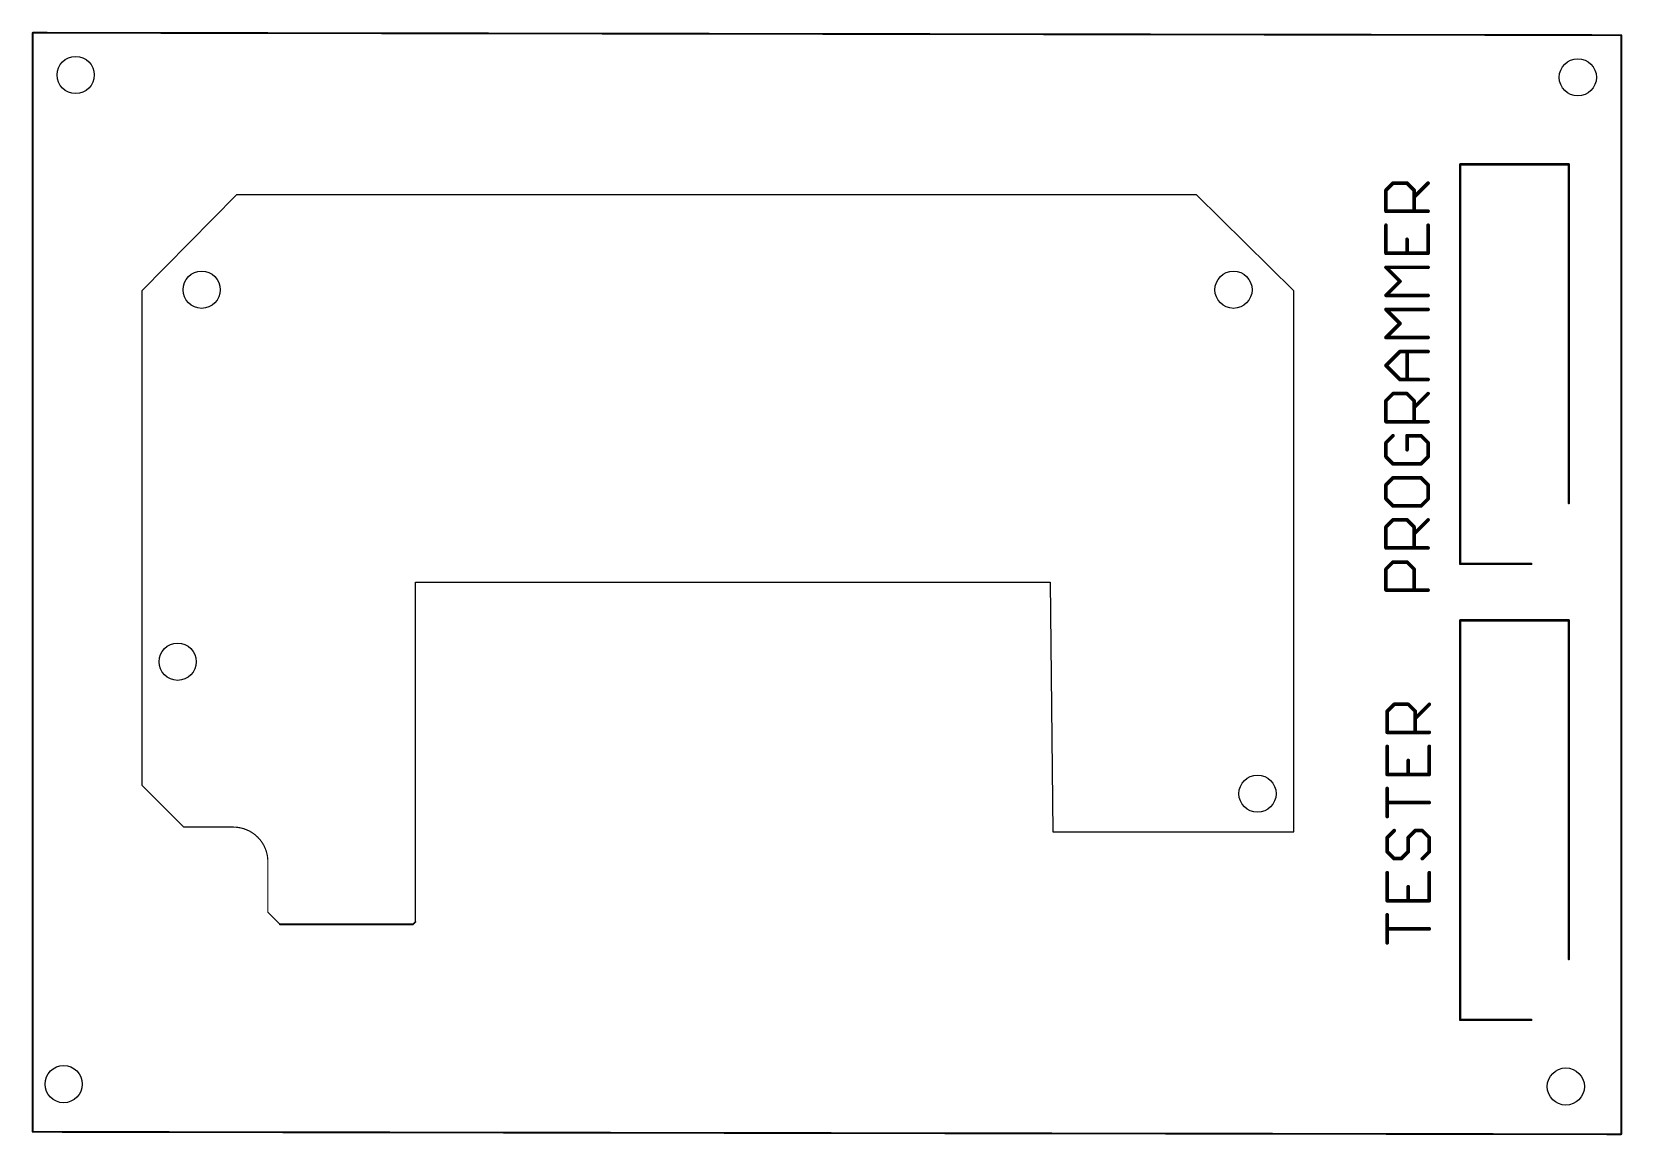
# Model space of a CAD drawing. Extents: x 21 to 153, y 8 to 100.
import ezdxf

# ---------------------------------------------------------------- set-up
doc = ezdxf.new("R2010")
doc.units = 0
doc.layers.add('20', color=53, linetype='CONTINUOUS')
doc.layers.add('21', color=253, linetype='CONTINUOUS')

msp = doc.modelspace()

# ---------------------------------------------------------------- linework, layer by layer
at = {"layer": '20', "const_width": 0.1524}
for points in [[(21, 100), (153.4, 99.8)], [(21, 8.4), (21, 100)], [(153.4, 99.8), (153.4, 8.2)], [(153.4, 8.2), (21, 8.4)]]:
    msp.add_lwpolyline(points, dxfattribs=at)
at = {"layer": '20', "const_width": 0.0762}
for points in [[(21.0001, 100.0381, 1), (20.9999, 99.9619)], [(21.0381, 100, 1), (20.9619, 100)], [(153.4381, 99.8, 1), (153.3619, 99.8)], [(153.3999, 99.7619, 1), (153.4001, 99.8381)], [(21.0001, 8.4381, 1), (20.9999, 8.3619)], [(20.9619, 8.4, 1), (21.0381, 8.4)], [(153.3619, 8.2, 1), (153.4381, 8.2)], [(153.3999, 8.1619, 1), (153.4001, 8.2381)]]:
    msp.add_lwpolyline(points, format="xyb", dxfattribs=at)
at = {"layer": '20'}
for centre in [(24.58, 96.48), (149.78, 96.28), (35.08, 78.58), (121.08, 78.58), (33.08, 47.58), (123.08, 36.58), (23.58, 12.38), (148.78, 12.18)]:
    msp.add_circle(centre, 1.55, dxfattribs=at)
at = {"layer": '21'}
for p, q in [((37.9972, 86.4972), (30.1, 78.5)), ((118.0028, 86.4972), (37.9972, 86.4972)), ((126.1, 78.5), (118.0028, 86.4972)), ((30.1, 78.5), (30.1, 37.3)), ((126.1, 33.4), (126.1, 78.5)), ((52.9, 25.9), (52.9, 54.2)), ((52.9, 54.2), (105.81, 54.2)), ((105.81, 54.2), (106.02, 33.4)), ((106.02, 33.4), (126.1, 33.4))]:
    msp.add_line(p, q, dxfattribs=at)
for points, const_width in [([(149.03, 89.03), (139.98, 89.03)], 0.2), ([(139.98, 89.03), (139.98, 55.73)], 0.2), ([(149.03, 60.8), (149.03, 89.03)], 0.2), ([(133.7894, 86.8803), (134.3741, 87.465)], 0.3048), ([(134.3741, 87.465), (135.5435, 87.465)], 0.3048), ([(135.5435, 87.465), (136.1282, 86.8803)], 0.3048), ([(136.1282, 86.2956), (137.2976, 87.465)], 0.3048), ([(133.7894, 85.1262), (133.7894, 86.8803)], 0.3048), ([(136.1282, 86.8803), (136.1282, 85.1262)], 0.3048), ([(137.2976, 85.1262), (133.7894, 85.1262)], 0.3048), ([(133.7894, 83.9568), (133.7894, 81.618)], 0.3048), ([(137.2976, 81.618), (137.2976, 83.9568)], 0.3048), ([(135.5435, 81.618), (135.5435, 82.7874)], 0.3048), ([(133.7894, 81.618), (137.2976, 81.618)], 0.3048), ([(134.9588, 79.2792), (133.7894, 80.4486)], 0.3048), ([(133.7894, 80.4486), (137.2976, 80.4486)], 0.3048), ([(133.7894, 78.1098), (134.9588, 79.2792)], 0.3048), ([(137.2976, 78.1098), (133.7894, 78.1098)], 0.3048), ([(134.9588, 75.771), (133.7894, 76.9404)], 0.3048), ([(133.7894, 76.9404), (137.2976, 76.9404)], 0.3048), ([(133.7894, 74.6016), (134.9588, 75.771)], 0.3048), ([(137.2976, 74.6016), (133.7894, 74.6016)], 0.3048), ([(133.7894, 72.2628), (134.9588, 73.4322)], 0.3048), ([(134.9588, 73.4322), (137.2976, 73.4322)], 0.3048), ([(135.5435, 71.0934), (135.5435, 73.4322)], 0.3048), ([(134.9588, 71.0934), (133.7894, 72.2628)], 0.3048), ([(137.2976, 71.0934), (134.9588, 71.0934)], 0.3048), ([(133.7894, 69.3393), (134.3741, 69.924)], 0.3048), ([(133.7894, 67.5852), (133.7894, 69.3393)], 0.3048), ([(134.3741, 69.924), (135.5435, 69.924)], 0.3048), ([(135.5435, 69.924), (136.1282, 69.3393)], 0.3048), ([(136.1282, 68.7546), (137.2976, 69.924)], 0.3048), ([(136.1282, 69.3393), (136.1282, 67.5852)], 0.3048), ([(137.2976, 67.5852), (133.7894, 67.5852)], 0.3048), ([(134.3741, 66.4158), (133.7894, 65.8311)], 0.3048), ([(136.7129, 66.4158), (135.5435, 66.4158)], 0.3048), ([(135.5435, 66.4158), (135.5435, 65.2464)], 0.3048), ([(137.2976, 65.8311), (136.7129, 66.4158)], 0.3048), ([(133.7894, 65.8311), (133.7894, 64.6617)], 0.3048), ([(137.2976, 64.6617), (137.2976, 65.8311)], 0.3048), ([(133.7894, 64.6617), (134.3741, 64.077)], 0.3048), ([(134.3741, 64.077), (136.7129, 64.077)], 0.3048), ([(136.7129, 64.077), (137.2976, 64.6617)], 0.3048), ([(134.3741, 62.9076), (133.7894, 62.3229)], 0.3048), ([(133.7894, 62.3229), (133.7894, 61.1535)], 0.3048), ([(136.7129, 62.9076), (134.3741, 62.9076)], 0.3048), ([(137.2976, 62.3229), (136.7129, 62.9076)], 0.3048), ([(137.2976, 61.1535), (137.2976, 62.3229)], 0.3048), ([(133.7894, 61.1535), (134.3741, 60.5688)], 0.3048), ([(136.7129, 60.5688), (137.2976, 61.1535)], 0.3048), ([(134.3741, 60.5688), (136.7129, 60.5688)], 0.3048), ([(133.7894, 58.8147), (134.3741, 59.3994)], 0.3048), ([(133.7894, 57.0606), (133.7894, 58.8147)], 0.3048), ([(134.3741, 59.3994), (135.5435, 59.3994)], 0.3048), ([(135.5435, 59.3994), (136.1282, 58.8147)], 0.3048), ([(136.1282, 58.23), (137.2976, 59.3994)], 0.3048), ([(136.1282, 58.8147), (136.1282, 57.0606)], 0.3048), ([(137.2976, 57.0606), (133.7894, 57.0606)], 0.3048), ([(133.7894, 55.3065), (134.3741, 55.8912)], 0.3048), ([(134.3741, 55.8912), (135.5435, 55.8912)], 0.3048), ([(135.5435, 55.8912), (136.1282, 55.3065)], 0.3048), ([(139.98, 55.73), (145.9, 55.73)], 0.2), ([(133.7894, 53.5524), (133.7894, 55.3065)], 0.3048), ([(136.1282, 55.3065), (136.1282, 53.5524)], 0.3048), ([(137.2976, 53.5524), (133.7894, 53.5524)], 0.3048), ([(149.03, 51.03), (139.98, 51.03)], 0.2), ([(139.98, 51.03), (139.98, 17.73)], 0.2), ([(149.03, 22.8), (149.03, 51.03)], 0.2), ([(133.8894, 43.4475), (134.4741, 44.0322)], 0.3048), ([(134.4741, 44.0322), (135.6435, 44.0322)], 0.3048), ([(135.6435, 44.0322), (136.2282, 43.4475)], 0.3048), ([(136.2282, 42.8628), (137.3976, 44.0322)], 0.3048), ([(133.8894, 41.6934), (133.8894, 43.4475)], 0.3048), ([(136.2282, 43.4475), (136.2282, 41.6934)], 0.3048), ([(137.3976, 41.6934), (133.8894, 41.6934)], 0.3048), ([(133.8894, 40.524), (133.8894, 38.1852)], 0.3048), ([(137.3976, 38.1852), (137.3976, 40.524)], 0.3048), ([(135.6435, 38.1852), (135.6435, 39.3546)], 0.3048), ([(30.1, 37.3), (33.6, 33.8)], 0.1), ([(133.8894, 38.1852), (137.3976, 38.1852)], 0.3048), ([(133.8894, 34.677), (133.8894, 37.0158)], 0.3048), ([(137.3976, 35.8464), (133.8894, 35.8464)], 0.3048), ([(33.6, 33.8), (37.7168, 33.8)], 0.1), ([(134.4741, 33.5076), (133.8894, 32.9229)], 0.3048), ([(135.6435, 32.9229), (136.2282, 33.5076)], 0.3048), ([(136.2282, 33.5076), (136.8129, 33.5076)], 0.3048), ([(136.8129, 33.5076), (137.3976, 32.9229)], 0.3048), ([(133.8894, 32.9229), (133.8894, 31.7535)], 0.3048), ([(133.8894, 31.7535), (134.4741, 31.1688)], 0.3048), ([(135.0588, 31.1688), (135.6435, 31.7535)], 0.3048), ([(135.6435, 31.7535), (135.6435, 32.9229)], 0.3048), ([(137.3976, 31.7535), (136.8129, 31.1688)], 0.3048), ([(137.3976, 32.9229), (137.3976, 31.7535)], 0.3048), ([(40.6, 30.9168), (40.6, 26.7)], 0.1), ([(134.4741, 31.1688), (135.0588, 31.1688)], 0.3048), ([(133.8894, 29.9994), (133.8894, 27.6606)], 0.3048), ([(137.3976, 27.6606), (137.3976, 29.9994)], 0.3048), ([(135.6435, 27.6606), (135.6435, 28.83)], 0.3048), ([(40.6, 26.7), (41.6, 25.7)], 0.1), ([(133.8894, 27.6606), (137.3976, 27.6606)], 0.3048), ([(133.8894, 24.1524), (133.8894, 26.4912)], 0.3048), ([(41.6, 25.7), (52.7, 25.7)], 0.1524), ([(52.7, 25.7), (52.9, 25.9)], 0.1524), ([(137.3976, 25.3218), (133.8894, 25.3218)], 0.3048), ([(139.98, 17.73), (145.9, 17.73)], 0.2)]:
    msp.add_lwpolyline(points, dxfattribs=dict(at, const_width=const_width))
for points, const_width in [([(139.98, 89.08, 1), (139.98, 88.98)], 0.1), ([(140.03, 89.03, 1), (139.93, 89.03)], 0.1), ([(149.08, 89.03, 1), (148.98, 89.03)], 0.1), ([(149.03, 88.98, 1), (149.03, 89.08)], 0.1), ([(134.3741, 87.5412, 1), (134.3741, 87.3888)], 0.1524), ([(134.428, 87.4111, 1), (134.3202, 87.5189)], 0.1524), ([(135.5974, 87.5189, 1), (135.4896, 87.4111)], 0.1524), ([(135.5435, 87.3888, 1), (135.5435, 87.5412)], 0.1524), ([(137.3515, 87.4111, 1), (137.2437, 87.5189)], 0.1524), ([(133.8656, 86.8803, 1), (133.7132, 86.8803)], 0.1524), ([(133.7355, 86.9342, 1), (133.8433, 86.8264)], 0.1524), ([(136.2044, 86.8803, 1), (136.052, 86.8803)], 0.1524), ([(136.0743, 86.3495, 1), (136.1821, 86.2417)], 0.1524), ([(136.0743, 86.8264, 1), (136.1821, 86.9342)], 0.1524), ([(133.7894, 85.2024, 1), (133.7894, 85.05)], 0.1524), ([(133.7132, 85.1262, 1), (133.8656, 85.1262)], 0.1524), ([(136.052, 85.1262, 1), (136.2044, 85.1262)], 0.1524), ([(137.2976, 85.05, 1), (137.2976, 85.2024)], 0.1524), ([(133.8656, 83.9568, 1), (133.7132, 83.9568)], 0.1524), ([(137.3738, 83.9568, 1), (137.2214, 83.9568)], 0.1524), ([(135.6197, 82.7874, 1), (135.4673, 82.7874)], 0.1524), ([(133.7894, 81.6942, 1), (133.7894, 81.5418)], 0.1524), ([(133.7132, 81.618, 1), (133.8656, 81.618)], 0.1524), ([(135.4673, 81.618, 1), (135.6197, 81.618)], 0.1524), ([(137.2214, 81.618, 1), (137.3738, 81.618)], 0.1524), ([(137.2976, 81.5418, 1), (137.2976, 81.6942)], 0.1524), ([(133.8433, 80.5025, 1), (133.7355, 80.3947)], 0.1524), ([(133.7894, 80.5248, 1), (133.7894, 80.3724)], 0.1524), ([(137.2976, 80.3724, 1), (137.2976, 80.5248)], 0.1524), ([(133.7894, 78.186, 1), (133.7894, 78.0336)], 0.1524), ([(133.7355, 78.1637, 1), (133.8433, 78.0559)], 0.1524), ([(135.0127, 79.2253, 1), (134.9049, 79.3331)], 0.1524), ([(134.9049, 79.2253, 1), (135.0127, 79.3331)], 0.1524), ([(137.2976, 78.0336, 1), (137.2976, 78.186)], 0.1524), ([(133.8433, 76.9943, 1), (133.7355, 76.8865)], 0.1524), ([(133.7894, 77.0166, 1), (133.7894, 76.8642)], 0.1524), ([(137.2976, 76.8642, 1), (137.2976, 77.0166)], 0.1524), ([(135.0127, 75.7171, 1), (134.9049, 75.8249)], 0.1524), ([(134.9049, 75.7171, 1), (135.0127, 75.8249)], 0.1524), ([(133.7894, 74.6778, 1), (133.7894, 74.5254)], 0.1524), ([(133.7355, 74.6555, 1), (133.8433, 74.5477)], 0.1524), ([(137.2976, 74.5254, 1), (137.2976, 74.6778)], 0.1524), ([(134.9588, 73.5084, 1), (134.9588, 73.356)], 0.1524), ([(135.0127, 73.3783, 1), (134.9049, 73.4861)], 0.1524), ([(135.6197, 73.4322, 1), (135.4673, 73.4322)], 0.1524), ([(137.2976, 73.356, 1), (137.2976, 73.5084)], 0.1524), ([(133.8433, 72.3167, 1), (133.7355, 72.2089)], 0.1524), ([(133.7355, 72.3167, 1), (133.8433, 72.2089)], 0.1524), ([(134.9588, 71.1696, 1), (134.9588, 71.0172)], 0.1524), ([(134.9049, 71.0395, 1), (135.0127, 71.1473)], 0.1524), ([(135.4673, 71.0934, 1), (135.6197, 71.0934)], 0.1524), ([(137.2976, 71.0172, 1), (137.2976, 71.1696)], 0.1524), ([(133.8656, 69.3393, 1), (133.7132, 69.3393)], 0.1524), ([(133.7355, 69.3932, 1), (133.8433, 69.2854)], 0.1524), ([(134.3741, 70.0002, 1), (134.3741, 69.8478)], 0.1524), ([(134.428, 69.8701, 1), (134.3202, 69.9779)], 0.1524), ([(135.5974, 69.9779, 1), (135.4896, 69.8701)], 0.1524), ([(135.5435, 69.8478, 1), (135.5435, 70.0002)], 0.1524), ([(136.2044, 69.3393, 1), (136.052, 69.3393)], 0.1524), ([(136.0743, 69.2854, 1), (136.1821, 69.3932)], 0.1524), ([(137.3515, 69.8701, 1), (137.2437, 69.9779)], 0.1524), ([(133.7894, 67.6614, 1), (133.7894, 67.509)], 0.1524), ([(133.7132, 67.5852, 1), (133.8656, 67.5852)], 0.1524), ([(136.0743, 68.8085, 1), (136.1821, 68.7007)], 0.1524), ([(136.052, 67.5852, 1), (136.2044, 67.5852)], 0.1524), ([(137.2976, 67.509, 1), (137.2976, 67.6614)], 0.1524), ([(134.428, 66.3619, 1), (134.3202, 66.4697)], 0.1524), ([(135.5435, 66.492, 1), (135.5435, 66.3396)], 0.1524), ([(135.6197, 66.4158, 1), (135.4673, 66.4158)], 0.1524), ([(136.7668, 66.4697, 1), (136.659, 66.3619)], 0.1524), ([(136.7129, 66.3396, 1), (136.7129, 66.492)], 0.1524), ([(133.8656, 65.8311, 1), (133.7132, 65.8311)], 0.1524), ([(133.7355, 65.885, 1), (133.8433, 65.7772)], 0.1524), ([(135.4673, 65.2464, 1), (135.6197, 65.2464)], 0.1524), ([(137.3738, 65.8311, 1), (137.2214, 65.8311)], 0.1524), ([(137.2437, 65.7772, 1), (137.3515, 65.885)], 0.1524), ([(133.8433, 64.7156, 1), (133.7355, 64.6078)], 0.1524), ([(133.7132, 64.6617, 1), (133.8656, 64.6617)], 0.1524), ([(134.3741, 64.1532, 1), (134.3741, 64.0008)], 0.1524), ([(134.3202, 64.0231, 1), (134.428, 64.1309)], 0.1524), ([(136.659, 64.1309, 1), (136.7668, 64.0231)], 0.1524), ([(136.7129, 64.0008, 1), (136.7129, 64.1532)], 0.1524), ([(137.2214, 64.6617, 1), (137.3738, 64.6617)], 0.1524), ([(137.3515, 64.6078, 1), (137.2437, 64.7156)], 0.1524), ([(133.8656, 62.3229, 1), (133.7132, 62.3229)], 0.1524), ([(133.7355, 62.3768, 1), (133.8433, 62.269)], 0.1524), ([(134.3741, 62.9838, 1), (134.3741, 62.8314)], 0.1524), ([(134.428, 62.8537, 1), (134.3202, 62.9615)], 0.1524), ([(136.7668, 62.9615, 1), (136.659, 62.8537)], 0.1524), ([(136.7129, 62.8314, 1), (136.7129, 62.9838)], 0.1524), ([(137.3738, 62.3229, 1), (137.2214, 62.3229)], 0.1524), ([(137.2437, 62.269, 1), (137.3515, 62.3768)], 0.1524), ([(133.8433, 61.2074, 1), (133.7355, 61.0996)], 0.1524), ([(133.7132, 61.1535, 1), (133.8656, 61.1535)], 0.1524), ([(137.2214, 61.1535, 1), (137.3738, 61.1535)], 0.1524), ([(137.3515, 61.0996, 1), (137.2437, 61.2074)], 0.1524), ([(134.3741, 60.645, 1), (134.3741, 60.4926)], 0.1524), ([(134.3202, 60.5149, 1), (134.428, 60.6227)], 0.1524), ([(136.659, 60.6227, 1), (136.7668, 60.5149)], 0.1524), ([(136.7129, 60.4926, 1), (136.7129, 60.645)], 0.1524), ([(148.98, 60.8, 1), (149.08, 60.8)], 0.1), ([(133.8656, 58.8147, 1), (133.7132, 58.8147)], 0.1524), ([(133.7355, 58.8686, 1), (133.8433, 58.7608)], 0.1524), ([(134.3741, 59.4756, 1), (134.3741, 59.3232)], 0.1524), ([(134.428, 59.3455, 1), (134.3202, 59.4533)], 0.1524), ([(135.5974, 59.4533, 1), (135.4896, 59.3455)], 0.1524), ([(135.5435, 59.3232, 1), (135.5435, 59.4756)], 0.1524), ([(136.2044, 58.8147, 1), (136.052, 58.8147)], 0.1524), ([(136.0743, 58.2839, 1), (136.1821, 58.1761)], 0.1524), ([(136.0743, 58.7608, 1), (136.1821, 58.8686)], 0.1524), ([(137.3515, 59.3455, 1), (137.2437, 59.4533)], 0.1524), ([(133.7894, 57.1368, 1), (133.7894, 56.9844)], 0.1524), ([(133.7132, 57.0606, 1), (133.8656, 57.0606)], 0.1524), ([(136.052, 57.0606, 1), (136.2044, 57.0606)], 0.1524), ([(137.2976, 56.9844, 1), (137.2976, 57.1368)], 0.1524), ([(134.3741, 55.9674, 1), (134.3741, 55.815)], 0.1524), ([(134.428, 55.8373, 1), (134.3202, 55.9451)], 0.1524), ([(135.5974, 55.9451, 1), (135.4896, 55.8373)], 0.1524), ([(135.5435, 55.815, 1), (135.5435, 55.9674)], 0.1524), ([(139.98, 55.78, 1), (139.98, 55.68)], 0.1), ([(139.93, 55.73, 1), (140.03, 55.73)], 0.1), ([(145.9, 55.68, 1), (145.9, 55.78)], 0.1), ([(133.8656, 55.3065, 1), (133.7132, 55.3065)], 0.1524), ([(133.7355, 55.3604, 1), (133.8433, 55.2526)], 0.1524), ([(136.2044, 55.3065, 1), (136.052, 55.3065)], 0.1524), ([(136.0743, 55.2526, 1), (136.1821, 55.3604)], 0.1524), ([(133.7894, 53.6286, 1), (133.7894, 53.4762)], 0.1524), ([(133.7132, 53.5524, 1), (133.8656, 53.5524)], 0.1524), ([(136.052, 53.5524, 1), (136.2044, 53.5524)], 0.1524), ([(137.2976, 53.4762, 1), (137.2976, 53.6286)], 0.1524), ([(139.98, 51.08, 1), (139.98, 50.98)], 0.1), ([(140.03, 51.03, 1), (139.93, 51.03)], 0.1), ([(149.08, 51.03, 1), (148.98, 51.03)], 0.1), ([(149.03, 50.98, 1), (149.03, 51.08)], 0.1), ([(134.4741, 44.1084, 1), (134.4741, 43.956)], 0.1524), ([(134.528, 43.9783, 1), (134.4202, 44.0861)], 0.1524), ([(135.6974, 44.0861, 1), (135.5896, 43.9783)], 0.1524), ([(135.6435, 43.956, 1), (135.6435, 44.1084)], 0.1524), ([(137.4515, 43.9783, 1), (137.3437, 44.0861)], 0.1524), ([(133.9656, 43.4475, 1), (133.8132, 43.4475)], 0.1524), ([(133.8355, 43.5014, 1), (133.9433, 43.3936)], 0.1524), ([(136.3044, 43.4475, 1), (136.152, 43.4475)], 0.1524), ([(136.1743, 42.9167, 1), (136.2821, 42.8089)], 0.1524), ([(136.1743, 43.3936, 1), (136.2821, 43.5014)], 0.1524), ([(133.8894, 41.7696, 1), (133.8894, 41.6172)], 0.1524), ([(133.8132, 41.6934, 1), (133.9656, 41.6934)], 0.1524), ([(136.152, 41.6934, 1), (136.3044, 41.6934)], 0.1524), ([(137.3976, 41.6172, 1), (137.3976, 41.7696)], 0.1524), ([(133.9656, 40.524, 1), (133.8132, 40.524)], 0.1524), ([(137.4738, 40.524, 1), (137.3214, 40.524)], 0.1524), ([(135.7197, 39.3546, 1), (135.5673, 39.3546)], 0.1524), ([(30.1177, 37.3177, 1), (30.0823, 37.2823)], 0.05), ([(133.8894, 38.2614, 1), (133.8894, 38.109)], 0.1524), ([(133.8132, 38.1852, 1), (133.9656, 38.1852)], 0.1524), ([(133.9656, 37.0158, 1), (133.8132, 37.0158)], 0.1524), ([(135.5673, 38.1852, 1), (135.7197, 38.1852)], 0.1524), ([(137.3214, 38.1852, 1), (137.4738, 38.1852)], 0.1524), ([(137.3976, 38.109, 1), (137.3976, 38.2614)], 0.1524), ([(133.8894, 35.9226, 1), (133.8894, 35.7702)], 0.1524), ([(137.3976, 35.7702, 1), (137.3976, 35.9226)], 0.1524), ([(133.8132, 34.677, 1), (133.9656, 34.677)], 0.1524), ([(33.6, 33.825, 1), (33.6, 33.775)], 0.05), ([(33.5823, 33.7823, 1), (33.6177, 33.8177)], 0.05), ([(40.6, 30.9168, 0.4142), (37.7168, 33.8)], 0.1), ([(37.7168, 33.825, 1), (37.7168, 33.775)], 0.05), ([(37.7168, 33.775, 1), (37.7168, 33.825)], 0.05), ([(134.528, 33.4537, 1), (134.4202, 33.5615)], 0.1524), ([(136.2282, 33.5838, 1), (136.2282, 33.4314)], 0.1524), ([(136.2821, 33.4537, 1), (136.1743, 33.5615)], 0.1524), ([(136.8668, 33.5615, 1), (136.759, 33.4537)], 0.1524), ([(136.8129, 33.4314, 1), (136.8129, 33.5838)], 0.1524), ([(133.9656, 32.9229, 1), (133.8132, 32.9229)], 0.1524), ([(133.8355, 32.9768, 1), (133.9433, 32.869)], 0.1524), ([(133.9433, 31.8074, 1), (133.8355, 31.6996)], 0.1524), ([(133.8132, 31.7535, 1), (133.9656, 31.7535)], 0.1524), ([(135.7197, 32.9229, 1), (135.5673, 32.9229)], 0.1524), ([(135.5896, 32.9768, 1), (135.6974, 32.869)], 0.1524), ([(135.5673, 31.7535, 1), (135.7197, 31.7535)], 0.1524), ([(135.6974, 31.6996, 1), (135.5896, 31.8074)], 0.1524), ([(137.4738, 32.9229, 1), (137.3214, 32.9229)], 0.1524), ([(137.3214, 31.7535, 1), (137.4738, 31.7535)], 0.1524), ([(137.3437, 32.869, 1), (137.4515, 32.9768)], 0.1524), ([(137.4515, 31.6996, 1), (137.3437, 31.8074)], 0.1524), ([(40.625, 30.9168, 1), (40.575, 30.9168)], 0.05), ([(40.575, 30.9168, 1), (40.625, 30.9168)], 0.05), ([(134.4741, 31.245, 1), (134.4741, 31.0926)], 0.1524), ([(134.4202, 31.1149, 1), (134.528, 31.2227)], 0.1524), ([(135.0049, 31.2227, 1), (135.1127, 31.1149)], 0.1524), ([(135.0588, 31.0926, 1), (135.0588, 31.245)], 0.1524), ([(136.759, 31.2227, 1), (136.8668, 31.1149)], 0.1524), ([(133.9656, 29.9994, 1), (133.8132, 29.9994)], 0.1524), ([(137.4738, 29.9994, 1), (137.3214, 29.9994)], 0.1524), ([(135.7197, 28.83, 1), (135.5673, 28.83)], 0.1524), ([(40.6177, 26.7177, 1), (40.5823, 26.6823)], 0.05), ([(40.575, 26.7, 1), (40.625, 26.7)], 0.05), ([(133.8894, 27.7368, 1), (133.8894, 27.5844)], 0.1524), ([(133.8132, 27.6606, 1), (133.9656, 27.6606)], 0.1524), ([(133.9656, 26.4912, 1), (133.8132, 26.4912)], 0.1524), ([(135.5673, 27.6606, 1), (135.7197, 27.6606)], 0.1524), ([(137.3214, 27.6606, 1), (137.4738, 27.6606)], 0.1524), ([(137.3976, 27.5844, 1), (137.3976, 27.7368)], 0.1524), ([(41.6, 25.7381, 1), (41.6, 25.6619)], 0.0762), ([(41.5823, 25.6823, 1), (41.6177, 25.7177)], 0.05), ([(52.6731, 25.7269, 1), (52.7269, 25.6731)], 0.0762), ([(52.7, 25.6619, 1), (52.7, 25.7381)], 0.0762), ([(52.9269, 25.8731, 1), (52.8731, 25.9269)], 0.0762), ([(133.8894, 25.398, 1), (133.8894, 25.2456)], 0.1524), ([(137.3976, 25.2456, 1), (137.3976, 25.398)], 0.1524), ([(133.8132, 24.1524, 1), (133.9656, 24.1524)], 0.1524), ([(148.98, 22.8, 1), (149.08, 22.8)], 0.1), ([(139.98, 17.78, 1), (139.98, 17.68)], 0.1), ([(139.93, 17.73, 1), (140.03, 17.73)], 0.1), ([(145.9, 17.68, 1), (145.9, 17.78)], 0.1)]:
    msp.add_lwpolyline(points, format="xyb", dxfattribs=dict(at, const_width=const_width))

doc.saveas('drawing.dxf')
